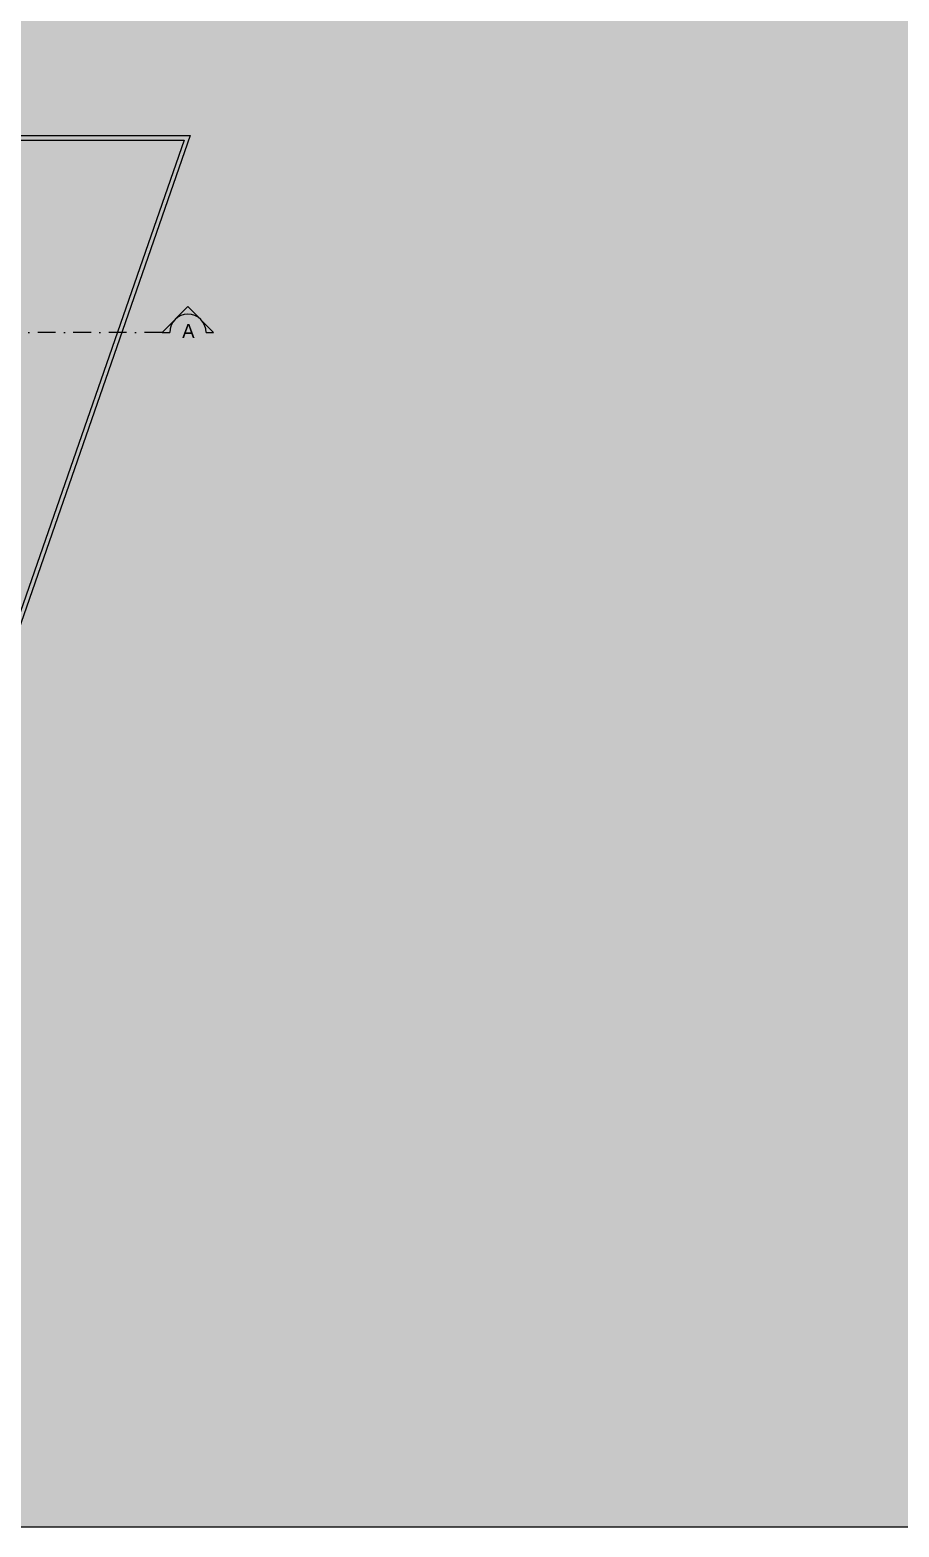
# Model space of a CAD drawing. Header units: centimetres. Extents: x 0 to 1099704, y -139216 to 99734.
# Drawn here: x 857062 to 861037, y 6328 to 13175 of the extents above; entities that cross this region are included whole.
import ezdxf

# ---------------------------------------------------------------- set-up
doc = ezdxf.new("R2010")
doc.units = ezdxf.units.CM
doc.header["$LTSCALE"] = 4
doc.linetypes.add('DASHDOT', pattern=[25.4, 12.7, -6.35, 0, -6.35])
for name, color, linetype in [('0.2', 2, 'Continuous'), ('0.4', 4, 'Continuous'), ('0.6', 6, 'Continuous'), ('B-CORTE', 4, 'DASHDOT')]:
    doc.layers.add(name, color=color, linetype=linetype)
doc.layers.add('C-TEXTO-01', color=2, linetype='Continuous', lineweight=20)
doc.styles.add('Esc.125', font='ERASLGHT.TTF', dxfattribs={"height": 22.5})

# ---------------------------------------------------------------- blocks, each defined once
blk = doc.blocks.new('A$C4B335074')
at = {"layer": 'B-CORTE', "linetype": 'Continuous'}
h = blk.add_hatch(color=256, dxfattribs=at)
h.paths.add_polyline_path([(14.71, 14.71), (7.35, 7.35, -0.414214), (22.06, 7.35)])
h.paths.add_polyline_path([(22.06, 7.35, -0.198912), (25.11, 0), (29.42, 0)])
h.paths.add_polyline_path([(7.35, 7.35), (0, 0), (4.31, 0, -0.198912)])
for p, q in [((14.71, 14.71), (0, 0)), ((29.42, 0), (14.71, 14.71)), ((0, 0), (4.31, 0)), ((25.11, 0), (29.42, 0))]:
    blk.add_line(p, q, dxfattribs=at)
at = {"layer": 'B-CORTE', "linetype": 'Continuous', "ltscale": 0.4}
blk.add_arc((14.71, 0), 10.4, 0, 180, dxfattribs=at)

msp = doc.modelspace()

# ---------------------------------------------------------------- hatches: boundary and pattern name
at = {"layer": '0.2', "true_color": 0x000000}
h = msp.add_hatch(color=18, dxfattribs=at)
h.dxf.hatch_style = 1
h.paths.add_polyline_path([(857795.036, 12691.477), (852929.471, 12691.477), (852929.471, 12671.477), (857766.932, 12671.477), (856942.874, 10295.21), (856144.471, 10295.21), (856144.471, 10275.21), (856957.106, 10275.21)])
at = {"layer": '0.4', "true_color": 0xf8f3ec}
h = msp.add_hatch(color=7, dxfattribs=at)
h.dxf.hatch_style = 1
h.paths.add_polyline_path([(865654.487, 6328.003), (865654.487, 15549.552), (844265.68, 15549.552), (844265.68, 6328.003)])

# ---------------------------------------------------------------- linework, layer by layer
at = {"layer": '0.4'}
msp.add_lwpolyline([(844265.68, 15549.552), (865654.487, 15549.552), (865654.487, 6328.003), (844265.68, 6328.003)], close=True, dxfattribs=at)
at = {"layer": '0.6'}
for points in [[(852904.471, 12691.477), (857795.036, 12691.477), (856957.106, 10275.21)], [(852929.471, 12671.477), (857766.932, 12671.477), (856942.874, 10295.21)]]:
    msp.add_lwpolyline(points, dxfattribs=at)
at = {"layer": 'B-CORTE', "ltscale": 1.6}
msp.add_line((857666.746, 11791.695), (851172.306, 11791.695), dxfattribs=at)

# ---------------------------------------------------------------- block references
at = {"layer": 'B-CORTE', "xscale": 8, "yscale": 8, "zscale": 8}
msp.add_blockref('A$C4B335074', (857666.746, 11791.695), dxfattribs=at)

# ---------------------------------------------------------------- texts
at = {"layer": 'C-TEXTO-01', "insert": (857758.246, 11829.839), "char_height": 64, "width": 90.27725, "attachment_point": 1, "style": 'Esc.125'}
msp.add_mtext('A', dxfattribs=at)

doc.saveas('drawing.dxf')
